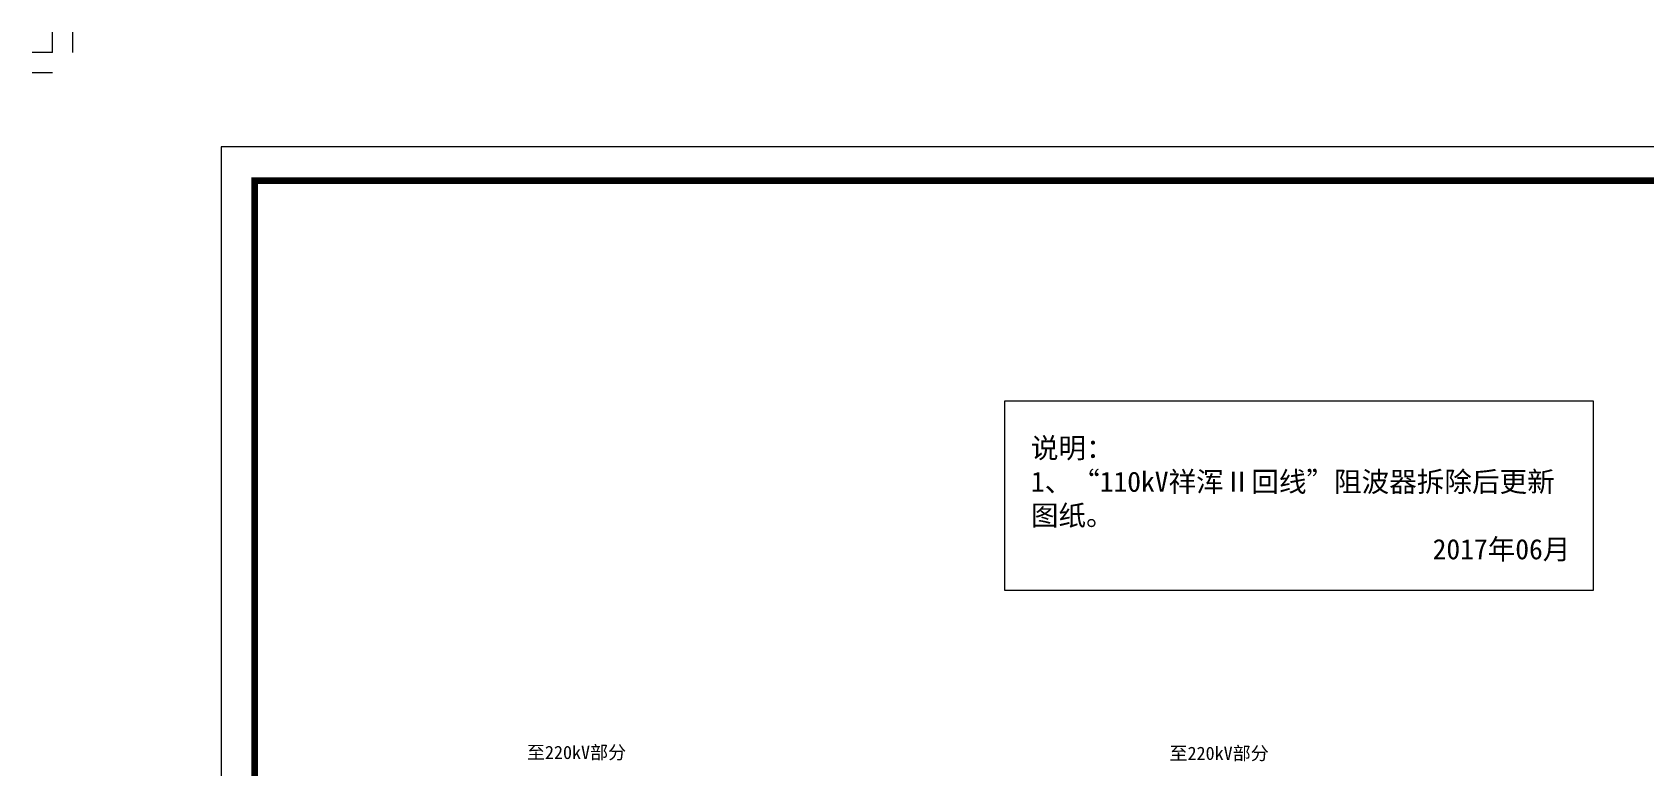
# Model space of a CAD drawing. Header units: millimetres. Extents: x -33 to 351, y -22 to 247.
# Drawn here: x -33 to 206.3, y 138 to 247 of the extents above; entities that cross this region are included whole.
import ezdxf
from ezdxf.enums import TextEntityAlignment as Align

# ---------------------------------------------------------------- set-up
doc = ezdxf.new("R2010")
doc.units = ezdxf.units.MM
doc.styles.get("Standard").update_dxf_attribs({"font": '', "bigfont": 'gbcbig.shx'})
doc.styles.get('Standard').set_extended_font_data('SimSun')

# ---------------------------------------------------------------- blocks, each defined once
blk = doc.blocks.new('完整图图框A4')
at = {"linetype": 'ByBlock'}
for p, q in [((-30, 244), (-30, 247)), ((-27, 244), (-27, 247)), ((-30, 244), (-33, 244)), ((-30, 241), (-33, 241))]:
    blk.add_line(p, q, dxfattribs=at)
blk.add_lwpolyline([(-5, -5), (335, -5), (335, 230), (-5, 230)], close=True, dxfattribs=at)
at = {"linetype": 'ByBlock', "const_width": 1}
blk.add_lwpolyline([(0, 0), (330, 0), (330, 225), (0, 225)], close=True, dxfattribs=at)
at = {"linetype": 'ByBlock', "flags": 4}
blk.add_attdef('调度中心名称', text='', height=2.8, dxfattribs=at).set_placement((335, 230.76), align=Align.BOTTOM_RIGHT)
for tag, p, height in [('图纸名称', (236.85, 15.96), 4), ('编号', (306.03, 16.04), 3), ('制图', (244.3, 8.97), 3), ('现场', (272.08, 9.05), 3), ('绘制日期', (306.31, 8.73), 3), ('审核', (244.45, 1.89), 3), ('批准', (272.45, 1.89), 3), ('生效日期', (306.71, 1.73), 3)]:
    blk.add_attdef(tag, p, '', height=height, dxfattribs=at)
blk.add_attdef('页次', text='', height=3, dxfattribs=at).set_placement((327.32, -8.3), align=Align.MIDDLE_CENTER)

msp = doc.modelspace()

# ---------------------------------------------------------------- linework, layer by layer
msp.add_lwpolyline([(111.23, 192.35), (198.51, 192.35), (198.51, 164.25), (111.23, 164.25)], close=True)

# ---------------------------------------------------------------- block references
msp.add_blockref('完整图图框A4', (0, 0))

# ---------------------------------------------------------------- texts
for p in [(40.36, 139.26), (135.66, 139.13)]:
    msp.add_text('至220kV部分', height=1.964).set_placement(p)
at = {"insert": (115.1, 168.54), "char_height": 3, "width": 79.838, "attachment_point": 7}
msp.add_mtext('说明：\\P1、“110kV祥浑Ⅱ回线”阻波器拆除后更新图纸。\\P\\pi59.588;2017年06月', dxfattribs=at)

doc.saveas('drawing.dxf')
